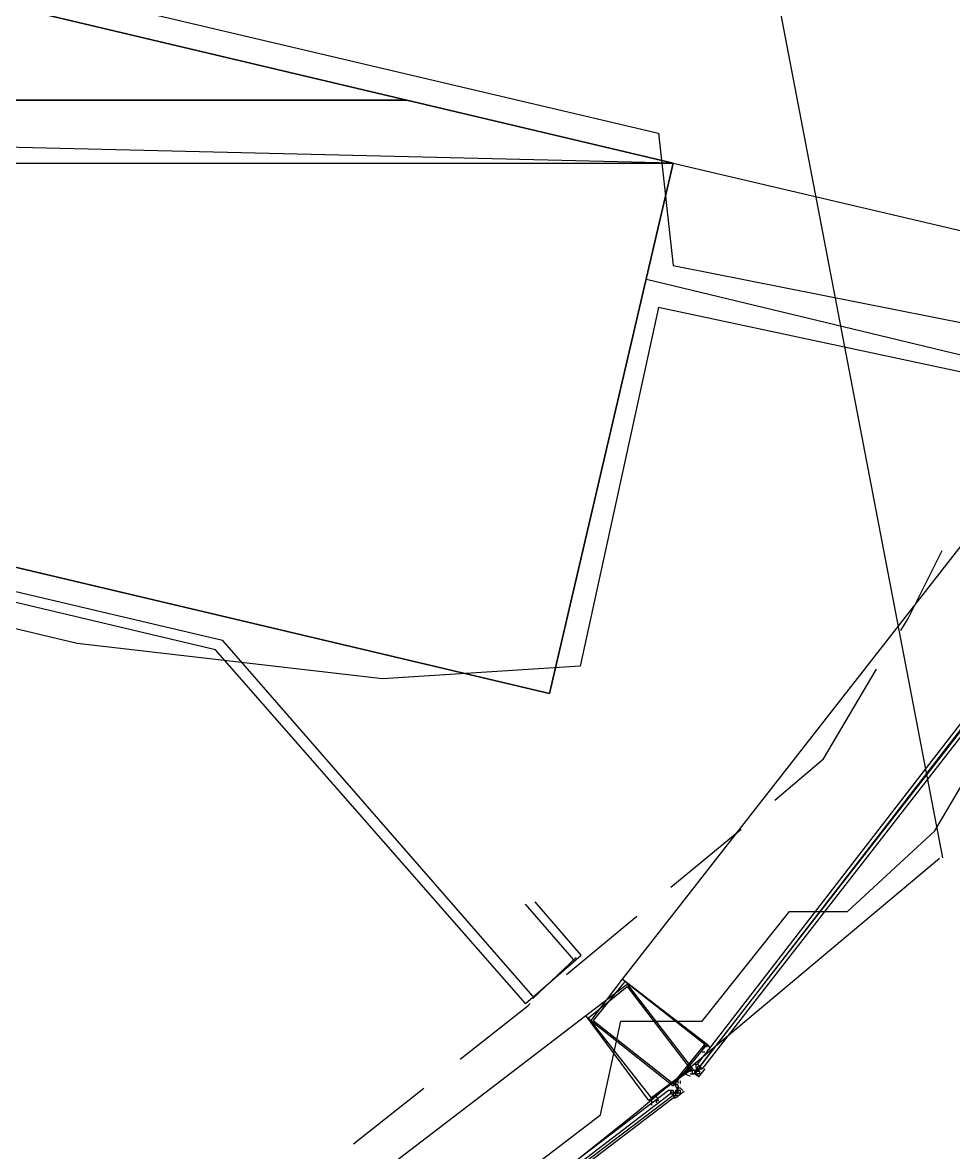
# Model space of a CAD drawing. Header units: feet. Extents: x -84 to 198, y -22 to 181.
# Drawn here: x 116.26 to 121.38, y 35.44 to 41.66 of the extents above; entities that cross this region are included whole.
import ezdxf

# ---------------------------------------------------------------- set-up
doc = ezdxf.new("R2010")
doc.units = ezdxf.units.FT
for name, color, linetype in [('A-AREA-COMUN', 252, 'CONTINUOUS'), ('A-AREA-UNIDAD', 30, 'CONTINUOUS'), ('A-LINEA', 7, 'CONTINUOUS'), ('A-MURO-CONCRETO', 8, 'CONTINUOUS')]:
    doc.layers.add(name, color=color, linetype=linetype)

msp = doc.modelspace()

# ---------------------------------------------------------------- linework, layer by layer
at = {"layer": 'A-AREA-COMUN'}
msp.add_lwpolyline([(106.16, 44.2489), (119.76, 41.0489), (119.84, 40.32), (122.08, 39.8756), (122.112, 39.6444), (122.48, 39.5556), (123.36, 42.3644), (123.712, 45.6), (123.712, 46.6489), (123.12, 50.24), (122.112, 52.8533), (121.792, 52.96), (121.792, 53.4933), (120.16, 55.9289), (119.76, 55.9644), (119.712, 56.4444), (117.568, 58.4889), (116.96, 58.4889), (116.928, 59.1644), (114.608, 59.6089), (114.4, 59.8044), (114.528, 61.12)], dxfattribs=at)
at = {"layer": 'A-AREA-UNIDAD'}
msp.add_lwpolyline([(116.88, 33.6889), (119.44, 35.6444), (119.552, 36.16), (120, 36.16), (120.48, 36.7644), (120.8, 36.7644), (121.28, 37.2089), (121.68, 37.8844), (121.68, 38.3289), (122.112, 38.88), (121.84, 39.1644), (121.84, 39.6444), (119.76, 40.0889), (119.328, 38.1156), (118.24, 38.0444), (116.56, 38.24), (105.44, 40.8889)], dxfattribs=at)
at = {"layer": 'A-LINEA'}
for p, q in [((121.3249, 37.0601), (117.1103, 59.0105)), ((103.4533, 41.5378), (117.36, 38.2578)), ((117.32, 38.2044), (103.4933, 41.4844)), ((119.84, 40.8844), (122.0533, 40.3644)), ((119.6933, 40.2444), (121.8, 39.7378)), ((121.84, 39.3111), (119.56, 36.3911)), ((119.0667, 36.2978), (117.36, 38.2578)), ((119.0267, 36.2578), (117.32, 38.2044)), ((119.8267, 36.8978), (120.2133, 37.2178)), ((119.2933, 36.4978), (119.0267, 36.8044)), ((119.2533, 36.4178), (119.64, 36.7378)), ((119.0667, 36.2844), (119.3067, 36.5111)), ((116.4133, 33.9378), (119.36, 36.1911)), ((120.0267, 36.0044), (120.0267, 36.0044)), ((119.96, 35.9244), (119.96, 35.9244)), ((119.9733, 35.9244), (119.9733, 35.9244)), ((119.9733, 35.9244), (119.9733, 35.9244)), ((119.9733, 35.9244), (119.9733, 35.9244)), ((119.9733, 35.9244), (119.9733, 35.9244)), ((119.9733, 35.9111), (119.9867, 35.9111)), ((119.9733, 35.9111), (119.9733, 35.9111)), ((119.9733, 35.9111), (119.9733, 35.9111)), ((119.9733, 35.9111), (119.9733, 35.9111)), ((119.9733, 35.9111), (119.9733, 35.9111)), ((119.9733, 35.9111), (119.9733, 35.9111)), ((119.9733, 35.9111), (119.9733, 35.9111)), ((119.9733, 35.9111), (119.9733, 35.8978)), ((119.9733, 35.9111), (119.9733, 35.9111)), ((119.9733, 35.9111), (119.9733, 35.9111)), ((119.9733, 35.9111), (119.9733, 35.9111)), ((119.9733, 35.9111), (119.9733, 35.9111)), ((119.9733, 35.8978), (119.9733, 35.8978)), ((119.9733, 35.8978), (119.9733, 35.8844)), ((119.9733, 35.8978), (119.9733, 35.8978)), ((119.9733, 35.8978), (119.9733, 35.8978)), ((119.9733, 35.8978), (119.9733, 35.8978)), ((119.9733, 35.8978), (119.9733, 35.8978)), ((119.9733, 35.8978), (119.9733, 35.8978)), ((119.9733, 35.8978), (119.9733, 35.8978)), ((119.9867, 35.8978), (119.9733, 35.8978)), ((119.9733, 35.8978), (119.9733, 35.8978)), ((119.9733, 35.8978), (119.9733, 35.8978)), ((119.9733, 35.8978), (119.9733, 35.8978)), ((119.9733, 35.8978), (119.9867, 35.8978)), ((119.9733, 35.8978), (119.9733, 35.8978)), ((119.9733, 35.8978), (119.9733, 35.8978)), ((119.9733, 35.8978), (119.9733, 35.8978)), ((119.9733, 35.8844), (119.9867, 35.8978)), ((119.9733, 35.8844), (119.9733, 35.8978)), ((119.9733, 35.8978), (119.9733, 35.8978)), ((119.9733, 35.8844), (119.9733, 35.8978)), ((119.9733, 35.8978), (119.9733, 35.8978)), ((119.9733, 35.8978), (119.9733, 35.8978)), ((119.9733, 35.8978), (119.9733, 35.8978)), ((119.9867, 35.8978), (119.9733, 35.8978)), ((119.9867, 35.8978), (119.9733, 35.8978)), ((119.9733, 35.8978), (119.9733, 35.8978)), ((119.9733, 35.8978), (119.9733, 35.8978)), ((119.9733, 35.8978), (119.9733, 35.8978)), ((120.0133, 35.8975), (119.9777, 35.8517)), ((119.9867, 35.9111), (119.9867, 35.9111)), ((119.9867, 35.8978), (119.9867, 35.9111)), ((119.9867, 35.9111), (119.9867, 35.9111)), ((119.9867, 35.9111), (119.9867, 35.9111)), ((119.9867, 35.9111), (119.9867, 35.9111)), ((119.9867, 35.9111), (119.9867, 35.9111)), ((119.9867, 35.9111), (119.9867, 35.9111)), ((119.9867, 35.9111), (119.9867, 35.9111)), ((119.9867, 35.9111), (119.9867, 35.9111)), ((119.9867, 35.9111), (119.9867, 35.9111)), ((119.9867, 35.8978), (119.9867, 35.8978)), ((119.9867, 35.8978), (119.9867, 35.8978)), ((119.9867, 35.8978), (120, 35.8978)), ((119.9867, 35.8978), (119.9867, 35.8978)), ((119.9867, 35.8978), (119.9867, 35.8978)), ((119.9867, 35.8978), (119.9867, 35.8978)), ((119.9867, 35.8978), (119.9867, 35.8978)), ((119.9867, 35.8978), (119.9867, 35.8978)), ((119.9867, 35.8978), (119.9867, 35.8978)), ((119.9867, 35.8978), (119.9867, 35.8978)), ((119.9867, 35.8978), (119.9867, 35.8978)), ((119.9867, 35.8978), (119.9867, 35.8978)), ((119.9867, 35.8978), (120, 35.8978)), ((119.9867, 35.8978), (119.9867, 35.8978)), ((119.9867, 35.8978), (119.9867, 35.8978)), ((119.9867, 35.8978), (119.9867, 35.8978)), ((119.9867, 35.8978), (119.9867, 35.8978)), ((119.9867, 35.8978), (119.9867, 35.8978)), ((119.9867, 35.8978), (119.9867, 35.8978)), ((119.9867, 35.8978), (119.9867, 35.8978)), ((119.9867, 35.8978), (119.9867, 35.8978)), ((119.9867, 35.8978), (119.9867, 35.8978)), ((119.9867, 35.8978), (119.9867, 35.8978)), ((119.9867, 35.8978), (119.9867, 35.8978)), ((119.9867, 35.8978), (119.9867, 35.8978)), ((119.9867, 35.8978), (119.9867, 35.8978)), ((119.9867, 35.8978), (119.9867, 35.8978)), ((119.9867, 35.8978), (119.9867, 35.8978)), ((119.9867, 35.8978), (119.9867, 35.8978)), ((120, 35.8978), (120, 35.8978)), ((120, 35.8978), (120, 35.8978)), ((120, 35.8978), (120, 35.8978)), ((120, 35.8978), (120, 35.8978)), ((120, 35.8978), (120, 35.8978)), ((120, 35.8978), (120, 35.8978)), ((120, 35.8978), (120, 35.8978)), ((120, 35.8978), (120, 35.8978)), ((120, 35.8978), (120, 35.8978)), ((120, 35.8978), (120, 35.8978)), ((120, 35.8978), (120, 35.8978)), ((120, 35.8978), (120, 35.8978)), ((120, 35.8978), (120, 35.8978)), ((120, 35.8978), (120, 35.8978)), ((120, 35.8978), (120, 35.8978)), ((120, 35.8978), (120, 35.8978)), ((120, 35.8978), (120, 35.8978)), ((120, 35.8978), (120, 35.8978)), ((120, 35.8978), (120, 35.8978)), ((119.8667, 35.8178), (119.8667, 35.8311)), ((119.9467, 35.8844), (119.9467, 35.8844)), ((119.9467, 35.8844), (119.9467, 35.8844)), ((119.9467, 35.8844), (119.9467, 35.8844)), ((119.9467, 35.8844), (119.9467, 35.8844)), ((119.9467, 35.8844), (119.9467, 35.8844)), ((119.9467, 35.8844), (119.9467, 35.8844)), ((119.9467, 35.8844), (119.9467, 35.8844)), ((119.9467, 35.8844), (119.9467, 35.8844)), ((119.9467, 35.8844), (119.9467, 35.8844)), ((119.9467, 35.8844), (119.9467, 35.8844)), ((119.9467, 35.8844), (119.9467, 35.8844)), ((119.9467, 35.8711), (119.9467, 35.8711)), ((119.9467, 35.8711), (119.9467, 35.8711)), ((119.9467, 35.8711), (119.9467, 35.8711)), ((119.9467, 35.8711), (119.9467, 35.8711)), ((119.9467, 35.8711), (119.9467, 35.8711)), ((119.9467, 35.8711), (119.9467, 35.8711)), ((119.9467, 35.8711), (119.9467, 35.8711)), ((119.9467, 35.8711), (119.9467, 35.8711)), ((119.9467, 35.8711), (119.9467, 35.8711)), ((119.96, 35.8844), (119.96, 35.8711)), ((119.96, 35.8711), (119.96, 35.8844)), ((119.96, 35.8844), (119.96, 35.8844)), ((119.96, 35.8844), (119.96, 35.8844)), ((119.96, 35.8844), (119.96, 35.8844)), ((119.96, 35.8844), (119.96, 35.8844)), ((119.96, 35.8844), (119.96, 35.8844)), ((119.96, 35.8844), (119.96, 35.8844)), ((119.96, 35.8844), (119.96, 35.8844)), ((119.96, 35.8844), (119.96, 35.8844)), ((119.96, 35.8844), (119.96, 35.8844)), ((119.96, 35.8711), (119.9733, 35.8844)), ((119.96, 35.8844), (119.96, 35.8844)), ((119.96, 35.8844), (119.9733, 35.8844)), ((119.96, 35.8844), (119.96, 35.8844)), ((119.96, 35.8844), (119.96, 35.8844)), ((119.96, 35.8844), (119.96, 35.8844)), ((119.96, 35.8844), (119.96, 35.8844)), ((119.96, 35.8844), (119.96, 35.8844)), ((119.96, 35.8844), (119.96, 35.8844)), ((119.96, 35.8844), (119.96, 35.8844)), ((119.96, 35.8844), (119.96, 35.8844)), ((119.96, 35.8711), (119.96, 35.8711)), ((119.96, 35.8711), (119.96, 35.8711)), ((119.96, 35.8711), (119.96, 35.8711)), ((119.96, 35.8711), (119.96, 35.8711)), ((119.96, 35.8711), (119.96, 35.8711)), ((119.96, 35.8711), (119.96, 35.8711)), ((119.96, 35.8711), (119.96, 35.8711)), ((119.96, 35.8711), (119.96, 35.8711)), ((119.96, 35.8711), (119.96, 35.8711)), ((119.96, 35.8711), (119.96, 35.8711)), ((119.96, 35.8711), (119.96, 35.8711)), ((119.96, 35.8711), (119.96, 35.8711)), ((119.96, 35.8711), (119.96, 35.8711)), ((119.96, 35.8711), (119.9733, 35.8711)), ((119.96, 35.8711), (119.96, 35.8711)), ((119.96, 35.8711), (119.96, 35.8711)), ((119.96, 35.8711), (119.96, 35.8711)), ((119.96, 35.8711), (119.96, 35.8711)), ((119.96, 35.8711), (119.96, 35.8711)), ((119.96, 35.8711), (119.96, 35.8711)), ((119.96, 35.8711), (119.96, 35.8711)), ((119.96, 35.8711), (119.96, 35.8711)), ((119.96, 35.8711), (119.96, 35.8711)), ((119.96, 35.8711), (119.96, 35.8711)), ((119.96, 35.8711), (119.96, 35.8711)), ((119.96, 35.8711), (119.96, 35.8711)), ((119.96, 35.8711), (119.96, 35.8711)), ((119.96, 35.8711), (119.96, 35.8711)), ((119.96, 35.8711), (119.96, 35.8711)), ((119.9733, 35.8844), (119.9733, 35.8844)), ((119.9733, 35.8844), (119.9733, 35.8844)), ((119.9733, 35.8844), (119.9867, 35.8844)), ((119.9733, 35.8844), (119.9867, 35.8844)), ((119.9733, 35.8844), (119.9867, 35.8844)), ((119.9733, 35.8844), (119.9733, 35.8844)), ((119.9733, 35.8844), (119.9733, 35.8844)), ((119.9733, 35.8844), (119.9733, 35.8844)), ((119.9733, 35.8844), (119.9733, 35.8844)), ((119.9733, 35.8844), (119.9733, 35.8844)), ((119.9733, 35.8844), (119.9733, 35.8844)), ((119.9733, 35.8844), (119.9733, 35.8844)), ((119.9733, 35.8844), (119.9733, 35.8844)), ((119.9733, 35.8844), (119.9733, 35.8844)), ((119.9733, 35.8844), (119.9733, 35.8844)), ((119.9733, 35.8844), (119.9733, 35.8844)), ((119.9733, 35.8844), (119.9733, 35.8844)), ((119.9733, 35.8844), (119.9733, 35.8844)), ((119.9733, 35.8844), (119.9733, 35.8844)), ((119.9733, 35.8844), (119.9733, 35.8844)), ((119.9733, 35.8844), (119.9733, 35.8844)), ((119.9733, 35.8711), (119.9733, 35.8711)), ((119.9733, 35.8711), (119.9733, 35.8711)), ((119.9733, 35.8711), (119.9733, 35.8711)), ((119.9733, 35.8711), (119.9733, 35.8711)), ((119.9733, 35.8711), (119.9733, 35.8711)), ((119.9733, 35.8711), (119.9733, 35.8711)), ((119.9733, 35.8711), (119.9733, 35.8711)), ((119.9733, 35.8711), (119.9733, 35.8711)), ((119.9733, 35.8711), (119.9733, 35.8711)), ((119.9733, 35.8711), (119.9733, 35.8711)), ((119.9733, 35.8711), (119.9733, 35.8711)), ((119.9733, 35.8711), (119.9733, 35.8711)), ((119.9733, 35.8711), (119.9733, 35.8711)), ((119.9733, 35.8711), (119.9733, 35.8711)), ((119.9733, 35.8711), (119.9733, 35.8578)), ((119.9733, 35.8711), (119.9733, 35.8711)), ((119.9733, 35.8711), (119.9733, 35.8711)), ((119.9733, 35.8711), (119.9733, 35.8578)), ((119.9733, 35.8711), (119.9733, 35.8711)), ((119.9867, 35.8711), (119.9733, 35.8711)), ((119.9733, 35.8711), (119.9733, 35.8711)), ((119.9733, 35.8711), (119.9733, 35.8711)), ((119.9867, 35.8711), (119.9733, 35.8711)), ((119.9733, 35.8711), (119.9733, 35.8711)), ((119.9733, 35.8711), (119.9733, 35.8711)), ((119.9733, 35.8711), (119.9733, 35.8711)), ((119.9733, 35.8711), (119.9733, 35.8711)), ((119.9733, 35.8711), (119.9733, 35.8711)), ((119.9733, 35.8711), (119.9733, 35.8711)), ((119.9733, 35.8711), (119.9733, 35.8711)), ((119.9733, 35.8711), (119.9733, 35.8711)), ((119.9733, 35.8711), (119.9733, 35.8711)), ((119.9733, 35.8711), (119.9733, 35.8711)), ((119.9733, 35.8711), (119.9733, 35.8711)), ((119.9733, 35.8711), (119.9733, 35.8711)), ((119.9733, 35.8711), (119.9733, 35.8711)), ((119.9733, 35.8578), (119.9733, 35.8578)), ((119.9733, 35.8578), (119.9733, 35.8578)), ((119.9733, 35.8578), (119.9733, 35.8578)), ((119.9733, 35.8578), (119.9733, 35.8578)), ((119.9733, 35.8578), (119.9733, 35.8578)), ((119.9733, 35.8578), (119.9733, 35.8578)), ((119.9733, 35.8578), (119.9733, 35.8578)), ((119.9733, 35.8578), (119.9733, 35.8578)), ((119.9867, 35.8844), (119.9867, 35.8844)), ((119.9867, 35.8844), (119.9867, 35.8844)), ((119.9867, 35.8844), (119.9867, 35.8844)), ((119.9867, 35.8844), (119.9867, 35.8844)), ((119.9867, 35.8844), (119.9867, 35.8844)), ((119.9867, 35.8844), (119.9867, 35.8844)), ((119.9867, 35.8844), (119.9867, 35.8844)), ((119.9867, 35.8844), (119.9867, 35.8844)), ((119.9867, 35.8844), (119.9867, 35.8844)), ((119.9867, 35.8844), (119.9867, 35.8844)), ((119.9867, 35.8844), (119.9867, 35.8844)), ((119.9867, 35.8844), (119.9867, 35.8844)), ((119.9867, 35.8844), (119.9867, 35.8844)), ((119.9867, 35.8844), (119.9867, 35.8844)), ((119.9867, 35.8711), (119.9867, 35.8844)), ((119.9867, 35.8844), (119.9867, 35.8844)), ((119.9867, 35.8844), (119.9867, 35.8844)), ((119.9867, 35.8844), (119.9867, 35.8844)), ((119.9867, 35.8844), (119.9867, 35.8844)), ((119.9867, 35.8844), (119.9867, 35.8844)), ((119.9867, 35.8711), (119.9867, 35.8711)), ((119.9867, 35.8711), (119.9867, 35.8711)), ((118.08, 35.4844), (118.4667, 35.7911)), ((119.8267, 35.7778), (119.8267, 35.7778)), ((119.8267, 35.7778), (119.8267, 35.7778)), ((119.8267, 35.7778), (119.8267, 35.7778)), ((119.8267, 35.7778), (119.8267, 35.7778)), ((119.8267, 35.7778), (119.8267, 35.7778)), ((119.8267, 35.7778), (119.8267, 35.7778)), ((119.84, 35.7778), (119.8267, 35.7778)), ((119.84, 35.7778), (119.8267, 35.7778)), ((119.8267, 35.7778), (119.8267, 35.7778)), ((119.8267, 35.7778), (119.8267, 35.7778)), ((119.8267, 35.7778), (119.8267, 35.7778)), ((119.84, 35.7778), (119.84, 35.7644)), ((119.84, 35.7778), (119.84, 35.7778)), ((119.84, 35.7778), (119.84, 35.7644)), ((119.8533, 35.7778), (119.8667, 35.7778)), ((119.8533, 35.7778), (119.8533, 35.7778)), ((119.8533, 35.7778), (119.8533, 35.7778)), ((119.8533, 35.7778), (119.8533, 35.7778)), ((119.8533, 35.7778), (119.8533, 35.7778)), ((119.8533, 35.7778), (119.8533, 35.7778)), ((119.8533, 35.7778), (119.8533, 35.7778)), ((119.8533, 35.7778), (119.8533, 35.7778)), ((119.8533, 35.7778), (119.8533, 35.7644)), ((119.8533, 35.7778), (119.8533, 35.7778)), ((119.8533, 35.7778), (119.8533, 35.7778)), ((119.8533, 35.7778), (119.8533, 35.7778)), ((119.8533, 35.7778), (119.8667, 35.7778)), ((119.8533, 35.7778), (119.8667, 35.7778)), ((119.8533, 35.7778), (119.8533, 35.7778)), ((119.8533, 35.7778), (119.8667, 35.7778)), ((119.8533, 35.7778), (119.8667, 35.7778)), ((119.8533, 35.7778), (119.8533, 35.7778)), ((119.9002, 35.7737), (119.8541, 35.7385)), ((119.8667, 35.8044), (119.8667, 35.8044)), ((119.8667, 35.8044), (119.8667, 35.8044)), ((119.8667, 35.8044), (119.8667, 35.8044)), ((119.8667, 35.8044), (119.8667, 35.8044)), ((119.8667, 35.8044), (119.8667, 35.8044)), ((119.8667, 35.8044), (119.8667, 35.8044)), ((119.8667, 35.8044), (119.8667, 35.7911)), ((119.8667, 35.8044), (119.8667, 35.8044)), ((119.8667, 35.8044), (119.8667, 35.8044)), ((119.8667, 35.8044), (119.8667, 35.7911)), ((119.8667, 35.8044), (119.8667, 35.8044)), ((119.8667, 35.8044), (119.8667, 35.8044)), ((119.8667, 35.8044), (119.8667, 35.8044)), ((119.8667, 35.7911), (119.8667, 35.7911)), ((119.8667, 35.7911), (119.8667, 35.7911)), ((119.88, 35.7911), (119.8667, 35.7911)), ((119.8667, 35.7911), (119.8667, 35.7911)), ((119.8667, 35.7911), (119.8667, 35.7911)), ((119.8667, 35.7911), (119.8667, 35.7911)), ((119.8667, 35.7911), (119.8667, 35.7911)), ((119.8667, 35.7911), (119.8667, 35.7911)), ((119.8667, 35.7911), (119.8667, 35.7911)), ((119.8667, 35.7911), (119.8667, 35.7911)), ((119.8667, 35.7911), (119.8667, 35.7911)), ((119.8667, 35.7911), (119.8667, 35.7911)), ((119.8667, 35.7911), (119.8667, 35.7911)), ((119.8667, 35.7911), (119.8667, 35.7911)), ((119.8667, 35.7911), (119.8667, 35.7911)), ((119.8667, 35.7911), (119.8667, 35.7911)), ((119.8667, 35.7911), (119.8667, 35.7911)), ((119.8667, 35.7911), (119.8667, 35.7911)), ((119.8667, 35.7911), (119.8667, 35.7911)), ((119.8667, 35.7911), (119.8667, 35.7911)), ((119.8667, 35.7911), (119.8667, 35.7911)), ((119.8667, 35.7778), (119.8667, 35.7911)), ((119.8667, 35.7778), (119.8667, 35.7911)), ((119.88, 35.7911), (119.8667, 35.7911)), ((119.8667, 35.7778), (119.8667, 35.7778)), ((119.8667, 35.7778), (119.8667, 35.7778)), ((119.8667, 35.7778), (119.8667, 35.7778)), ((119.8667, 35.7778), (119.8667, 35.7778)), ((119.8667, 35.7778), (119.8667, 35.7778)), ((119.8667, 35.7778), (119.8667, 35.7778)), ((119.8667, 35.7778), (119.8667, 35.7778)), ((119.8667, 35.7778), (119.8667, 35.7778)), ((119.8667, 35.7778), (119.8667, 35.7778)), ((119.8667, 35.7778), (119.8667, 35.7778)), ((119.8667, 35.7778), (119.8667, 35.7778)), ((119.8667, 35.7778), (119.8667, 35.7778)), ((119.8667, 35.7778), (119.8667, 35.7778)), ((119.8667, 35.7778), (119.8667, 35.7778)), ((119.8667, 35.7778), (119.8667, 35.7778)), ((119.8667, 35.7778), (119.8667, 35.7778)), ((119.88, 35.7778), (119.8667, 35.7778)), ((119.88, 35.7778), (119.8667, 35.7778)), ((119.8667, 35.7644), (119.8667, 35.7778)), ((119.8667, 35.7644), (119.8667, 35.7778)), ((119.88, 35.8044), (119.88, 35.8044)), ((119.88, 35.7911), (119.88, 35.7911)), ((119.88, 35.7911), (119.88, 35.7911)), ((119.88, 35.7911), (119.88, 35.7911)), ((119.88, 35.7911), (119.88, 35.7911)), ((119.88, 35.7911), (119.88, 35.7911)), ((119.88, 35.7911), (119.88, 35.7911)), ((119.88, 35.7911), (119.88, 35.7911)), ((119.88, 35.7911), (119.88, 35.7911)), ((119.88, 35.7911), (119.88, 35.7911)), ((119.88, 35.7911), (119.88, 35.7911)), ((119.88, 35.7911), (119.88, 35.7911)), ((119.88, 35.7911), (119.88, 35.7911)), ((119.88, 35.7911), (119.88, 35.7911)), ((119.88, 35.7911), (119.88, 35.7911)), ((119.88, 35.7911), (119.88, 35.7911)), ((119.88, 35.7911), (119.88, 35.7911)), ((119.88, 35.7778), (119.88, 35.7778)), ((119.88, 35.7778), (119.88, 35.7778)), ((119.88, 35.7778), (119.88, 35.7778)), ((119.88, 35.7778), (119.88, 35.7778)), ((119.88, 35.7778), (119.88, 35.7778)), ((119.88, 35.7778), (119.88, 35.7778)), ((119.88, 35.7778), (119.88, 35.7778)), ((119.88, 35.7778), (119.88, 35.7778)), ((119.88, 35.7778), (119.88, 35.7778)), ((119.88, 35.7778), (119.88, 35.7778)), ((119.88, 35.7778), (119.88, 35.7778)), ((119.88, 35.7778), (119.88, 35.7778)), ((119.88, 35.7644), (119.88, 35.7778)), ((119.88, 35.7778), (119.88, 35.7778)), ((119.88, 35.7778), (119.88, 35.7778)), ((119.88, 35.7778), (119.88, 35.7778)), ((119.88, 35.7778), (119.88, 35.7778)), ((119.88, 35.7778), (119.88, 35.7778)), ((119.88, 35.7778), (119.88, 35.7778)), ((119.88, 35.7778), (119.88, 35.7778)), ((119.88, 35.7778), (119.88, 35.7778)), ((119.8933, 35.7778), (119.8933, 35.7778)), ((119.8933, 35.7778), (119.8933, 35.7778)), ((119.8933, 35.7778), (119.8933, 35.7778)), ((119.7467, 35.7244), (119.7467, 35.7111)), ((119.8267, 35.7644), (119.8267, 35.7644)), ((119.8267, 35.7644), (119.8267, 35.7644)), ((119.8267, 35.7644), (119.8267, 35.7644)), ((119.8267, 35.7644), (119.8267, 35.7644)), ((119.8267, 35.7644), (119.8267, 35.7644)), ((119.8267, 35.7644), (119.8267, 35.7644)), ((119.84, 35.7644), (119.84, 35.7644)), ((119.84, 35.7644), (119.84, 35.7644)), ((119.8533, 35.7644), (119.84, 35.7644)), ((119.84, 35.7644), (119.84, 35.7511)), ((119.84, 35.7644), (119.84, 35.7644)), ((119.84, 35.7644), (119.84, 35.7644)), ((119.84, 35.7644), (119.84, 35.7644)), ((119.84, 35.7644), (119.84, 35.7644)), ((119.84, 35.7644), (119.84, 35.7644)), ((119.8533, 35.7644), (119.84, 35.7644)), ((119.8533, 35.7644), (119.84, 35.7644)), ((119.84, 35.7644), (119.84, 35.7511)), ((119.8533, 35.7644), (119.84, 35.7644)), ((119.84, 35.7644), (119.84, 35.7644)), ((119.84, 35.7644), (119.84, 35.7644)), ((119.84, 35.7644), (119.84, 35.7644)), ((119.84, 35.7644), (119.84, 35.7644)), ((119.84, 35.7644), (119.84, 35.7644)), ((119.84, 35.7644), (119.84, 35.7644)), ((119.84, 35.7644), (119.84, 35.7644)), ((119.84, 35.7644), (119.84, 35.7644)), ((119.84, 35.7644), (119.84, 35.7644)), ((119.84, 35.7644), (119.84, 35.7644)), ((119.84, 35.7511), (119.84, 35.7511)), ((119.84, 35.7511), (119.84, 35.7511)), ((119.84, 35.7511), (119.84, 35.7511)), ((119.84, 35.7511), (119.84, 35.7511)), ((119.84, 35.7511), (119.84, 35.7511)), ((119.84, 35.7511), (119.84, 35.7511)), ((119.84, 35.7511), (119.84, 35.7511)), ((119.84, 35.7511), (119.84, 35.7511)), ((119.84, 35.7511), (119.84, 35.7511)), ((119.84, 35.7511), (119.84, 35.7511)), ((119.84, 35.7511), (119.84, 35.7511)), ((119.84, 35.7511), (119.84, 35.7511)), ((119.84, 35.7511), (119.84, 35.7511)), ((119.8533, 35.7644), (119.8533, 35.7644)), ((119.8533, 35.7644), (119.8533, 35.7644)), ((119.8533, 35.7644), (119.8533, 35.7511)), ((119.8533, 35.7644), (119.8533, 35.7644)), ((119.8533, 35.7644), (119.8533, 35.7644)), ((119.8533, 35.7644), (119.8533, 35.7644)), ((119.8533, 35.7644), (119.8533, 35.7644)), ((119.8533, 35.7644), (119.8533, 35.7644)), ((119.8533, 35.7644), (119.8533, 35.7644)), ((119.8533, 35.7644), (119.8533, 35.7644)), ((119.8533, 35.7644), (119.8533, 35.7644)), ((119.8533, 35.7644), (119.8533, 35.7644)), ((119.8533, 35.7644), (119.8533, 35.7644)), ((119.8533, 35.7644), (119.8533, 35.7644)), ((119.8533, 35.7644), (119.8533, 35.7644)), ((119.8533, 35.7644), (119.8533, 35.7644)), ((119.8667, 35.7644), (119.8533, 35.7644)), ((119.8533, 35.7644), (119.8533, 35.7644)), ((119.8533, 35.7644), (119.8533, 35.7644)), ((119.8533, 35.7644), (119.8533, 35.7644)), ((119.8533, 35.7644), (119.8533, 35.7644)), ((119.8667, 35.7644), (119.8533, 35.7644)), ((119.8533, 35.7644), (119.8533, 35.7644)), ((119.8533, 35.7644), (119.8533, 35.7644)), ((119.8533, 35.7644), (119.8533, 35.7644)), ((119.8533, 35.7644), (119.8533, 35.7644)), ((119.8533, 35.7644), (119.8533, 35.7644)), ((119.8533, 35.7644), (119.8533, 35.7644)), ((119.8533, 35.7644), (119.8667, 35.7644)), ((119.8533, 35.7511), (119.8533, 35.7511)), ((119.8533, 35.7511), (119.8533, 35.7511)), ((119.8533, 35.7511), (119.8533, 35.7511)), ((119.8533, 35.7511), (119.8533, 35.7511)), ((119.8533, 35.7511), (119.8533, 35.7511)), ((119.8533, 35.7511), (119.8533, 35.7511)), ((119.8533, 35.7511), (119.8533, 35.7511)), ((119.8667, 35.7511), (119.8533, 35.7511)), ((119.8533, 35.7511), (119.8533, 35.7511)), ((119.8533, 35.7511), (119.8533, 35.7511)), ((119.8533, 35.7511), (119.8533, 35.7511)), ((119.8533, 35.7511), (119.8533, 35.7511)), ((119.8533, 35.7511), (119.8533, 35.7511)), ((119.8533, 35.7511), (119.8533, 35.7511)), ((119.8533, 35.7511), (119.8533, 35.7511)), ((119.8533, 35.7378), (119.8533, 35.7378)), ((119.8533, 35.7378), (119.8533, 35.7378)), ((119.8533, 35.7378), (119.8533, 35.7378)), ((119.8667, 35.7644), (119.8667, 35.7644)), ((119.8667, 35.7644), (119.8667, 35.7644)), ((119.8667, 35.7644), (119.8667, 35.7644)), ((119.8667, 35.7644), (119.8667, 35.7644)), ((119.8667, 35.7644), (119.8667, 35.7644)), ((119.8667, 35.7644), (119.8667, 35.7644)), ((119.88, 35.7644), (119.8667, 35.7644)), ((119.8667, 35.7644), (119.8667, 35.7644)), ((119.8667, 35.7644), (119.8667, 35.7644)), ((119.8667, 35.7644), (119.8667, 35.7644)), ((119.8667, 35.7644), (119.8667, 35.7644)), ((119.8667, 35.7644), (119.8667, 35.7644)), ((119.8667, 35.7644), (119.8667, 35.7644)), ((119.8667, 35.7644), (119.8667, 35.7644)), ((119.8667, 35.7644), (119.8667, 35.7644)), ((119.8667, 35.7644), (119.8667, 35.7644)), ((119.8667, 35.7644), (119.8667, 35.7644)), ((119.8667, 35.7644), (119.8667, 35.7644)), ((119.8667, 35.7644), (119.8667, 35.7644)), ((119.8667, 35.7644), (119.8667, 35.7644)), ((119.8667, 35.7644), (119.8667, 35.7644)), ((119.8667, 35.7644), (119.8667, 35.7644)), ((119.8667, 35.7644), (119.8667, 35.7644)), ((119.8667, 35.7644), (119.8667, 35.7644)), ((119.8667, 35.7644), (119.8667, 35.7644)), ((119.8667, 35.7644), (119.8667, 35.7644)), ((119.8667, 35.7644), (119.8667, 35.7644)), ((119.8667, 35.7644), (119.8667, 35.7644)), ((119.8667, 35.7644), (119.8667, 35.7644)), ((119.8667, 35.7644), (119.8667, 35.7644)), ((119.8667, 35.7644), (119.8667, 35.7644)), ((119.88, 35.7644), (119.88, 35.7644)), ((119.88, 35.7644), (119.88, 35.7644)), ((119.88, 35.7644), (119.88, 35.7644)), ((119.7333, 35.6978), (119.7333, 35.6978))]:
    msp.add_line(p, q, dxfattribs=at)
for points in [[(106.04, 44.1511), (105.3467, 41.2311), (119.16, 37.9644), (119.84, 40.8844), (106.04, 44.1511)], [(122.4, 39.0311), (119.9867, 35.9111), (119.9733, 35.9244), (122.3867, 39.0444), (122.4, 39.0444), (122.4, 39.0311)], [(122.4267, 39.0178), (120, 35.8978), (119.9867, 35.9111), (122.4133, 39.0311), (122.4267, 39.0178)], [(121.0933, 38.3111), (121.1333, 38.3778), (121.32, 38.7511)], [(120.4, 37.3778), (120.6667, 37.6044), (120.96, 38.0978)], [(103.4533, 25.1244), (105.36, 26.1111), (107.24, 27.1511), (109.1067, 28.2444), (110.9333, 29.3778), (112.7467, 30.5511), (114.52, 31.7644), (116.2667, 33.0311), (117.9733, 34.3244), (119.6533, 35.6711), (121.3067, 37.0578)], [(119.0267, 36.2578), (119.3333, 36.5244), (119.08, 36.8178)], [(119.56, 36.3911), (119.3867, 36.1644), (119.84, 35.8044), (120.0267, 36.0311), (119.56, 36.3911)], [(119.36, 36.1911), (119.5867, 36.3644), (119.9467, 35.8978), (119.7067, 35.7244), (119.36, 36.1911)], [(119.3733, 36.1778), (119.5867, 36.3511), (119.9333, 35.8978), (119.72, 35.7378), (119.3733, 36.1778)], [(119.5733, 36.3778), (119.4, 36.1644), (119.84, 35.8178), (120.0133, 36.0311), (119.5733, 36.3778)], [(118.6667, 35.9511), (119.04, 36.2444), (119.0533, 36.2578)], [(120, 36.0044), (120, 36.0044), (120.0133, 36.0178), (120.0133, 36.0178), (120.0133, 36.0178), (120.0133, 36.0178), (120, 36.0178), (120, 36.0178)], [(120.0133, 36.0311), (120.0133, 36.0311), (120.0133, 36.0311), (120.0133, 36.0311), (120.0133, 36.0178), (120.0133, 36.0178), (120.0133, 36.0178)], [(120.0133, 36.0178), (120.0133, 36.0178), (120.0133, 36.0178), (120.0133, 36.0178), (120.0133, 36.0311)], [(120.0267, 36.0178), (120.0267, 36.0311), (120.0267, 36.0311), (120.04, 36.0178), (120.04, 36.0178), (120.04, 36.0178), (120.04, 36.0044), (120.04, 36.0044)], [(120, 35.9911), (120.0133, 35.9911), (120.0133, 35.9911)], [(120.0267, 35.9911), (120.0267, 35.9911), (120.0267, 35.9911)], [(119.92, 35.8978), (119.92, 35.8844), (119.92, 35.8844), (119.92, 35.8844), (119.9333, 35.8844), (119.9333, 35.8844), (119.9067, 35.8711), (119.9067, 35.8711), (119.9333, 35.8578), (119.9333, 35.8578), (119.9333, 35.8578), (119.9333, 35.8578)], [(119.9333, 35.8978), (119.9333, 35.8978), (119.9333, 35.8978), (119.9333, 35.8978), (119.9333, 35.8978), (119.9333, 35.8978), (119.9333, 35.8978), (119.9467, 35.8978), (119.9467, 35.8978), (119.96, 35.8844), (119.96, 35.8844), (119.96, 35.8844)], [(119.9411, 35.8886), (119.9688, 35.8917), (119.9665, 35.9195)], [(119.96, 35.9244), (119.9733, 35.9244), (119.9867, 35.9111), (120, 35.8978)], [(119.9733, 35.8844), (119.9733, 35.8978), (119.9867, 35.8978)], [(119.88, 35.8178), (119.88, 35.8178), (119.88, 35.8178), (119.88, 35.8311), (119.88, 35.8311)], [(119.9733, 35.8578), (119.96, 35.8711), (119.9467, 35.8711), (119.9467, 35.8844), (119.9333, 35.8844)], [(119.9333, 35.8711), (119.9467, 35.8711), (119.9467, 35.8711), (119.96, 35.8711)], [(119.9733, 35.8844), (119.9733, 35.8844), (119.96, 35.8844)], [(119.9867, 35.8844), (119.9733, 35.8844), (119.9867, 35.8844)], [(116.6933, 33.3644), (119.8267, 35.7644), (119.8267, 35.7778), (119.8133, 35.7778), (116.68, 33.3911), (116.68, 33.3778), (116.6933, 33.3644)], [(119.8267, 35.7778), (119.8267, 35.7644), (119.84, 35.7511), (119.8533, 35.7511), (119.84, 35.7378)], [(119.8315, 35.7714), (119.8592, 35.7689), (119.8626, 35.7965)], [(119.8667, 35.7778), (119.8533, 35.8044), (119.8533, 35.8044), (119.8533, 35.8044), (119.8533, 35.8044), (119.8533, 35.8178), (119.8533, 35.8044), (119.84, 35.8178), (119.8533, 35.8178), (119.8533, 35.8178), (119.8533, 35.8178), (119.8533, 35.8178), (119.8533, 35.8178), (119.8533, 35.8178), (119.8533, 35.8178)], [(119.84, 35.7778), (119.84, 35.7644), (119.8533, 35.7644)], [(119.8933, 35.7778), (119.88, 35.7911), (119.8667, 35.7911), (119.8667, 35.8044), (119.8533, 35.8178)], [(119.8667, 35.7778), (119.8533, 35.7778), (119.8533, 35.7644)], [(119.8667, 35.7778), (119.8667, 35.7778), (119.8667, 35.7911)], [(119.8667, 35.7911), (119.8667, 35.7911), (119.8667, 35.7911), (119.8667, 35.7911)], [(119.88, 35.7778), (119.88, 35.7778), (119.8667, 35.7778), (119.8667, 35.7778)], [(119.88, 35.8044), (119.88, 35.8044), (119.88, 35.8044)], [(116.7067, 33.3511), (119.84, 35.7378), (119.8533, 35.7378), (119.84, 35.7511), (116.6933, 33.3644), (116.7067, 33.3511)], [(119.7467, 35.7244), (119.7467, 35.7244), (119.76, 35.7244), (119.76, 35.7244), (119.7467, 35.7511), (119.7467, 35.7511), (119.7333, 35.7378), (119.7333, 35.7378), (119.7333, 35.7378), (119.7333, 35.7378), (119.7333, 35.7378), (119.72, 35.7378), (119.72, 35.7378), (119.72, 35.7378), (119.72, 35.7244), (119.72, 35.7378), (119.72, 35.7244), (119.72, 35.7244), (119.72, 35.7244), (119.72, 35.7244), (119.72, 35.6978), (119.72, 35.6978)], [(119.72, 35.7244), (119.72, 35.7378), (119.72, 35.7378), (119.72, 35.7378), (119.7333, 35.7378)], [(119.7333, 35.7111), (119.7333, 35.7111), (119.7333, 35.7111)], [(119.84, 35.7511), (119.84, 35.7644), (119.84, 35.7511)], [(119.8533, 35.7511), (119.84, 35.7511), (119.8533, 35.7511)], [(119.8533, 35.7511), (119.84, 35.7511), (119.8533, 35.7511)]]:
    msp.add_lwpolyline(points, dxfattribs=at)
for points in [[(119.9333, 35.8844), (119.9333, 35.8844), (119.9333, 35.8978), (119.9333, 35.8978)], [(119.8533, 35.8178), (119.8533, 35.8178), (119.8533, 35.8178), (119.8533, 35.8178)]]:
    msp.add_lwpolyline(points, close=True, dxfattribs=at)
at = {"layer": 'A-MURO-CONCRETO'}
for points in [[(106.04, 44.1511), (118.3733, 41.2311), (105.3467, 41.2311), (106.04, 44.1511), (106.04, 44.1511)], [(105.3467, 41.2311), (106.8133, 40.8844), (119.84, 40.8844), (105.3467, 41.2311)], [(105.3467, 41.2311), (118.3733, 41.2311), (119.84, 40.8844), (105.3467, 41.2311), (105.3467, 41.2311)], [(106.8133, 40.8844), (119.84, 40.8844), (119.16, 37.9644), (106.8133, 40.8844), (106.8133, 40.8844)]]:
    msp.add_lwpolyline(points, dxfattribs=at)

doc.saveas('drawing.dxf')
